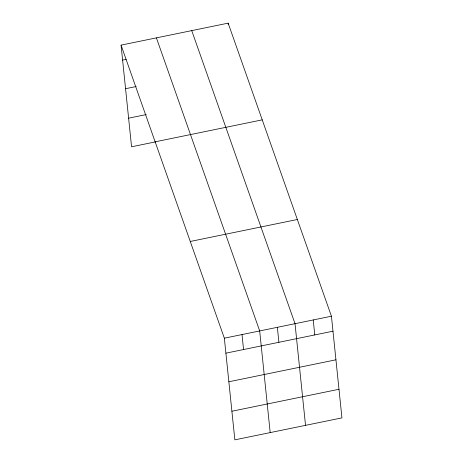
<?xml version="1.0" encoding="UTF-8"?>
<svg xmlns="http://www.w3.org/2000/svg" width="463" height="463" viewBox="0 0 463 463"><rect width="100%" height="100%" fill="white"/><g stroke="black" fill="none" stroke-linecap="round" stroke-linejoin="round"><path stroke-width="0.69" d="M121.057 45.119L228.149 23.15L331.433 316.212L341.943 417.881L234.851 439.85L224.347 338.187L121.057 45.119L131.567 146.788L155.597 141.857M122.608 60.103L126.144 59.38M125.566 88.711L136.168 86.535M128.61 118.181L146.279 114.558M155.146 141.834L262.232 119.859M190.258 241.472L297.35 219.503M224.347 338.187L331.433 316.212M225.892 353.165L332.984 331.195M228.849 381.772L335.941 359.803M231.894 411.242L338.985 389.273M191.74 30.622L295.024 323.683L305.528 425.347M156.401 37.873L259.685 330.935L270.189 432.598M313.231 319.95L314.776 334.928M277.354 327.306L278.9 342.29M228.149 23.15L228.3 24.58M242.016 334.558L243.561 349.542"/></g></svg>
